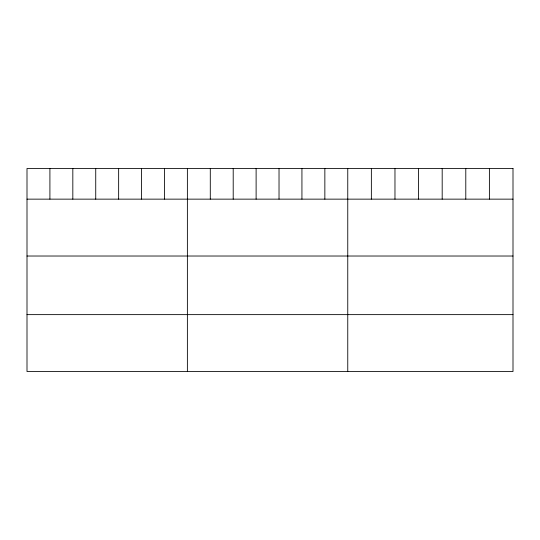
<?xml version="1.0" encoding="UTF-8"?>
<svg xmlns="http://www.w3.org/2000/svg" width="540" height="540" viewBox="0 0 540 540"><rect width="100%" height="100%" fill="white"/><g stroke="black" fill="none" stroke-linecap="round" stroke-linejoin="round"><path stroke-width="0.81" d="M27 199.145L513 199.145M27 256.021L513 256.021M27 314.631L513 314.631M489.395 168.487L489.395 199.145M465.791 168.487L465.791 199.145M442.186 168.487L442.186 199.145M418.574 168.487L418.574 199.145M394.97 168.487L394.97 199.145M371.365 168.487L371.365 199.145M347.76 168.487L347.76 371.513M324.851 168.487L324.851 199.145M301.934 168.487L301.934 199.145M279.025 168.487L279.025 199.145M256.115 168.487L256.115 199.145M233.206 168.487L233.206 199.145M210.29 168.487L210.29 199.145M187.38 168.487L187.38 371.513M164.471 168.487L164.471 199.145M141.554 168.487L141.554 199.145M118.645 168.487L118.645 199.145M95.735 168.487L95.735 199.145M72.826 168.487L72.826 199.145M49.91 168.487L49.91 199.145M513 168.487L27 168.487L27 371.513L513 371.513L513 168.487"/></g></svg>
